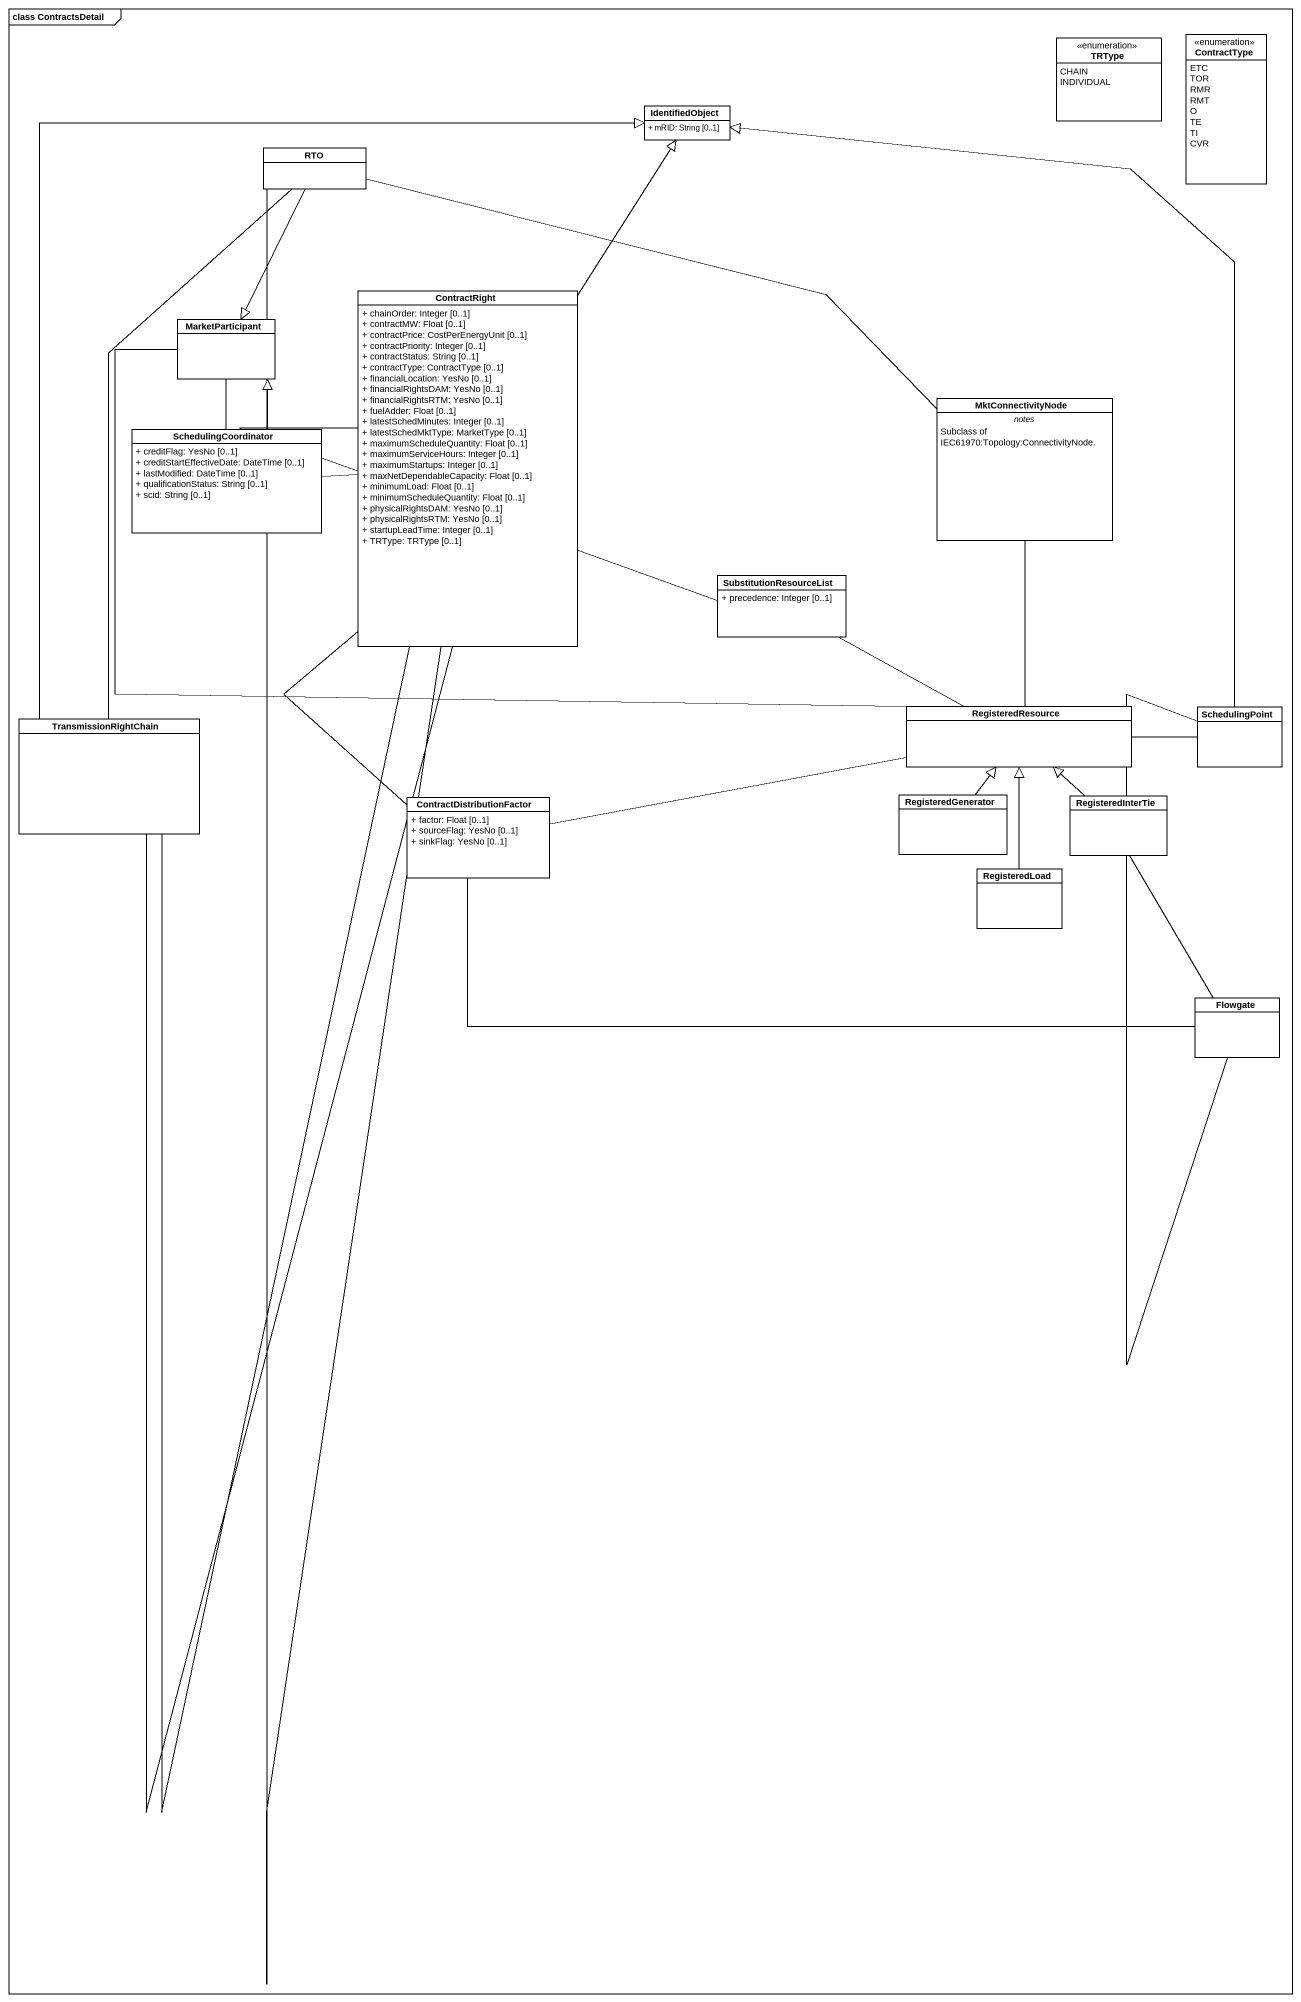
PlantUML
@startuml
mainframe class ContractsDetail
hide circle
hide empty members
skinparam classAttributeIconSize 0
enum TRType {
  CHAIN
  INDIVIDUAL
}
enum ContractType {
  ETC
  TOR
  RMR
  RMT
  O
  TE
  TI
  CVR
}
class IdentifiedObject {
  + mRID: String [0..1]
}
class RTO
class ContractRight {
  + chainOrder: Integer [0..1]
  + contractMW: Float [0..1]
  + contractPrice: CostPerEnergyUnit [0..1]
  + contractPriority: Integer [0..1]
  + contractStatus: String [0..1]
  + contractType: ContractType [0..1]
  + financialLocation: YesNo [0..1]
  + financialRightsDAM: YesNo [0..1]
  + financialRightsRTM: YesNo [0..1]
  + fuelAdder: Float [0..1]
  + latestSchedMinutes: Integer [0..1]
  + latestSchedMktType: MarketType [0..1]
  + maximumScheduleQuantity: Float [0..1]
  + maximumServiceHours: Integer [0..1]
  + maximumStartups: Integer [0..1]
  + maxNetDependableCapacity: Float [0..1]
  + minimumLoad: Float [0..1]
  + minimumScheduleQuantity: Float [0..1]
  + physicalRightsDAM: YesNo [0..1]
  + physicalRightsRTM: YesNo [0..1]
  + startupLeadTime: Integer [0..1]
  + TRType: TRType [0..1]
}
class MarketParticipant
class SchedulingCoordinator {
  + creditFlag: YesNo [0..1]
  + creditStartEffectiveDate: DateTime [0..1]
  + lastModified: DateTime [0..1]
  + qualificationStatus: String [0..1]
  + scid: String [0..1]
}
class MktConnectivityNode {
  -- notes --
  Subclass of IEC61970:Topology:ConnectivityNode.
}
class SubstitutionResourceList {
  + precedence: Integer [0..1]
}
class TransmissionRightChain
class RegisteredResource
class SchedulingPoint
class ContractDistributionFactor {
  + factor: Float [0..1]
  + sourceFlag: YesNo [0..1]
  + sinkFlag: YesNo [0..1]
}
class RegisteredGenerator
class RegisteredInterTie
class RegisteredLoad
class Flowgate
RTO -- ContractRight
RTO --|> MarketParticipant
RTO -right- MktConnectivityNode
RTO -- TransmissionRightChain
ContractRight -up-|> IdentifiedObject
ContractRight -right- SubstitutionResourceList
ContractRight -- ContractDistributionFactor
SchedulingCoordinator -right- ContractRight
SchedulingCoordinator -up-|> MarketParticipant
SchedulingCoordinator -up- MarketParticipant
TransmissionRightChain -up-|> IdentifiedObject
TransmissionRightChain -up- ContractRight
TransmissionRightChain -up- ContractRight
RegisteredResource -left- MarketParticipant
RegisteredResource -up- MktConnectivityNode
RegisteredResource -left- SubstitutionResourceList
RegisteredResource -right- SchedulingPoint
RegisteredResource -left- ContractDistributionFactor
SchedulingPoint -up-|> IdentifiedObject
RegisteredGenerator -up-|> RegisteredResource
RegisteredInterTie -up-|> RegisteredResource
RegisteredLoad -up-|> RegisteredResource
Flowgate -up- SchedulingPoint
Flowgate -left- ContractDistributionFactor
Flowgate -up- RegisteredInterTie
@enduml
